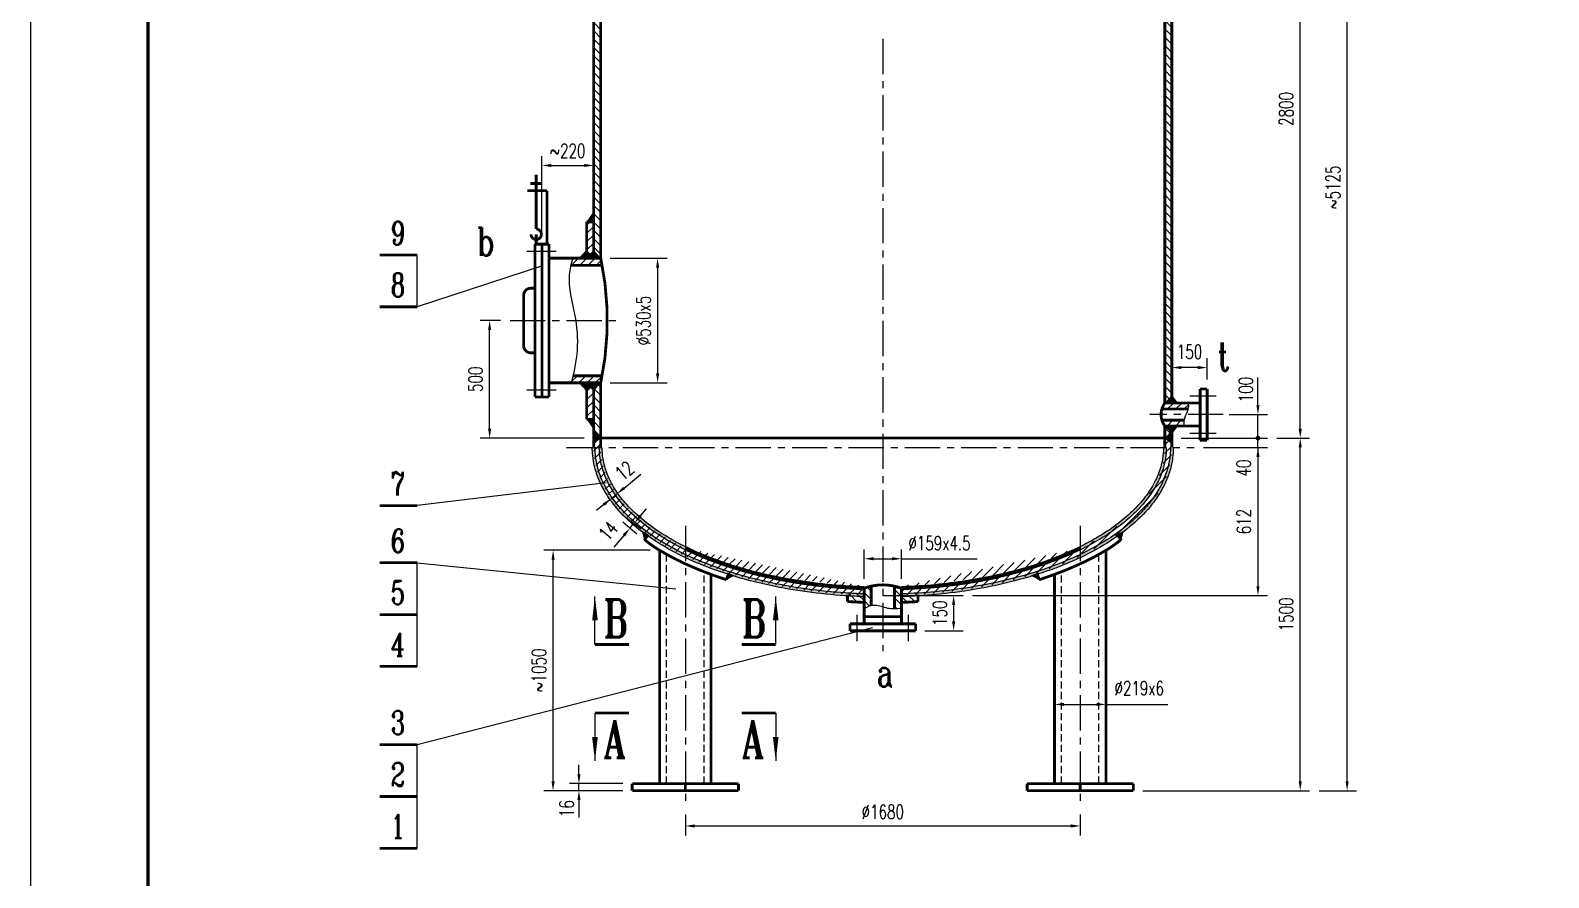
# Model space of a CAD drawing. Extents: x 37280 to 54100, y -24210 to -11888.
# Drawn here: x 37280 to 43740, y -19172 to -15568 of the extents above; entities that cross this region are included whole.
import ezdxf

# ---------------------------------------------------------------- set-up
doc = ezdxf.new("R2010")
doc.units = 0
doc.header["$LTSCALE"] = 120
doc.header["$MEASUREMENT"] = 0
doc.linetypes.add('CENTER', pattern=[2, 1.25, -0.25, 0.25, -0.25])
doc.linetypes.add('HIDDEN', pattern=[0.375, 0.25, -0.125])
doc.layers.get('0').update_dxf_attribs({"linetype": 'CONTINUOUS'})
for name, color, linetype in [('1', 1, 'CENTER'), ('2', 2, 'HIDDEN'), ('4', 1, 'CENTER'), ('P4', 4, 'CONTINUOUS'), ('TAB', 7, 'CONTINUOUS')]:
    doc.layers.add(name, color=color, linetype=linetype)
doc.styles.add('R2', font='ROMANT', dxfattribs={"width": 0.7, "bigfont": 'HZTXT'})
doc.styles.add('RC', font='romanc', dxfattribs={"width": 0.7, "bigfont": 'hztxt'})
doc.styles.add('SD', font='romanc', dxfattribs={"width": 0.7, "bigfont": 'hztxt'})
pattern_1 = [(45, (0, -748.836), (-17.67767, 17.67767), [])]
pattern_2 = [(135, (0, -748.836), (-17.67767, -17.67767), [])]
pattern_3 = [(135, (0, -748.83601), (-0.08838834765, -0.08838834765), [])]

msp = doc.modelspace()

# ---------------------------------------------------------------- hatches: boundary and pattern name
h = msp.add_hatch()
h.set_pattern_fill('ANSI31', color=256, scale=200, angle=90, style=0)
h.set_pattern_definition(pattern_2)
h.paths.add_polyline_path([(39707, -14502.7), (39677, -14502.7), (39677, -14648.7), (39707, -14648.7)])
h.paths.add_polyline_path([(39677, -16537.7), (39707, -16537.7), (39707, -14756.7), (39677, -14756.7)])
h.paths.add_polyline_path([(39707, -17067.7), (39677, -17067.7), (39677, -17302.7), (39707, -17302.7)])
h.paths.add_polyline_path([(42137, -14851.7), (42107, -14851.7), (42107, -17153.7), (42137, -17153.7)])
h.paths.add_polyline_path([(42137, -17251.7), (42107, -17251.7), (42107, -17302.7), (42137, -17302.7)])
h.paths.add_polyline_path([(42137, -14502.7), (42107, -14502.7), (42107, -14753.7), (42137, -14753.7)])
h = msp.add_hatch()
h.set_pattern_fill('ANSI31', color=256, scale=200, style=0)
h.set_pattern_definition(pattern_1)
h.paths.add_polyline_path([(39677, -16382.7), (39647, -16382.7), (39647, -16537.7), (39677, -16537.7)])
h.paths.add_polyline_path([(39647, -17222.7), (39677, -17222.7), (39677, -17067.7), (39647, -17067.7)])
h = msp.add_hatch()
h.set_pattern_fill('ANSI31', color=256, scale=200, style=0)
h.set_pattern_definition(pattern_1)
edge = h.paths.add_edge_path()
edge.add_arc((38464.1, -16802.7), 1270.8, 10.65687, 12.03648)
edge.add_line((39707, -16537.7), (39587.7, -16537.7))
edge.add_spline(control_points=[(39587.7, -16537.7), (39584.6, -16547.7), (39581.7, -16557.7), (39579.4, -16567.7)], knot_values=[44.507572, 44.507572, 44.507572, 44.507572, 75.528547, 75.528547, 75.528547, 75.528547], degree=3, periodic=0)
edge.add_line((39579.4, -16567.7), (39713, -16567.7))
edge = h.paths.add_edge_path()
edge.add_arc((38464.1, -16802.7), 1270.8, 347.96352, 349.34313)
edge.add_line((39713, -17037.7), (39588.9, -17037.7))
edge.add_spline(control_points=[(39588.9, -17037.7), (39586.6, -17047.8), (39584.2, -17057.8), (39581.6, -17067.7)], knot_values=[550.401889, 550.401889, 550.401889, 550.401889, 581.087431, 581.087431, 581.087431, 581.087431], degree=3, periodic=0)
edge.add_line((39581.6, -17067.7), (39707, -17067.7))
h = msp.add_hatch()
h.set_pattern_fill('ANSI31', color=256, scale=200, style=0)
h.set_pattern_definition(pattern_1)
edge = h.paths.add_edge_path()
edge.add_spline(control_points=[(42205.8, -17178.7), (42207.5, -17170.6), (42207.4, -17162.2), (42206.4, -17153.7)], knot_values=[34.196112, 34.196112, 34.196112, 34.196112, 59.743914, 59.743914, 59.743914, 59.743914], degree=3, periodic=0)
edge.add_line((42206.4, -17153.7), (42107, -17153.7))
edge.add_arc((42173.7, -17202.7), 82.8, 143.71663, 163.15096)
edge.add_line((42094.5, -17178.7), (42205.8, -17178.7))
edge = h.paths.add_edge_path()
edge.add_line((42188.5, -17226.7), (42094.5, -17226.7))
edge.add_arc((42173.7, -17202.7), 82.8, 196.84904, 216.28337)
edge.add_line((42107, -17251.7), (42188.7, -17251.7))
edge.add_spline(control_points=[(42188.7, -17251.7), (42187.4, -17243.3), (42187.2, -17234.9), (42188.5, -17226.7)], knot_values=[111.216117, 111.216117, 111.216117, 111.216117, 137.012131, 137.012131, 137.012131, 137.012131], degree=3, periodic=0)
h = msp.add_hatch()
h.set_pattern_fill('ANSI31', color=256, scale=200, style=0)
h.set_pattern_definition(pattern_1)
edge = h.paths.add_edge_path()
edge.add_ellipse((40907, -17342.7), major_axis=(-1200, 0), ratio=0.5, start_angle=0, end_angle=45.573, ccw=False)
edge.add_line((39707, -17342.7), (39677, -17342.7))
edge.add_spline(control_points=[(39677, -17342.7), (39677, -17354.2), (39677.6, -17365.7), (39681, -17398.7), (39685.4, -17420.1), (39698.2, -17462.5), (39706.6, -17483.4), (39727.4, -17524.4), (39739.8, -17544.5), (39772.7, -17590.1), (39794.7, -17615.2), (39844.6, -17663.5), (39872.5, -17686.7), (39905.1, -17710.3), (39907.2, -17711.8), (39909.3, -17713.3)], knot_values=[5.668465, 5.668465, 5.668465, 5.668465, 5.720674, 5.720674, 5.818796, 5.818796, 5.916918, 5.916918, 6.015039, 6.015039, 6.144754, 6.144754, 6.274468, 6.274468, 6.283185, 6.283185, 6.283185, 6.283185], degree=3, periodic=0)
edge.add_spline(control_points=[(39909.3, -17713.3), (39938.2, -17733.7), (39969.4, -17753.2), (40023.4, -17783), (40044.8, -17794), (40067, -17804.5)], knot_values=[5.472858, 5.472858, 5.472858, 5.472858, 5.593855, 5.593855, 5.668465, 5.668465, 5.668465, 5.668465], degree=3, periodic=0)
edge.add_line((40067, -17804.5), (40067, -17771.2))
edge = h.paths.add_edge_path()
edge.add_spline(control_points=[(41057, -17968.1), (41088.7, -17966.1), (41120.2, -17963.5), (41203, -17955), (41253.8, -17948.1), (41353.3, -17930.9), (41402, -17920.7), (41496.3, -17897.2), (41542, -17883.9), (41629.8, -17854.4), (41671.8, -17838.2), (41723.6, -17815.4), (41735.4, -17810), (41747, -17804.5)], knot_values=[3.95192, 3.95192, 3.95192, 3.95192, 4.03079, 4.03079, 4.160504, 4.160504, 4.290219, 4.290219, 4.419933, 4.419933, 4.549647, 4.549647, 4.588625, 4.588625, 4.588625, 4.588625], degree=3, periodic=0)
edge.add_line((41747, -17804.5), (41747, -17771.2))
edge.add_ellipse((40907, -17342.7), major_axis=(-1200, 0), ratio=0.5, start_angle=93.79863, end_angle=134.427, ccw=False)
edge.add_line((40986.5, -17941.4), (40986.5, -17971.4))
edge.add_spline(control_points=[(40986.5, -17971.4), (40989.5, -17971.3), (40992.5, -17971.2), (41016, -17970.4), (41036.5, -17969.4), (41057, -17968.1)], knot_values=[4.588625, 4.588625, 4.588625, 4.588625, 4.596068, 4.596068, 4.646911, 4.646911, 4.646911, 4.646911], degree=3, periodic=0)
edge = h.paths.add_edge_path()
edge.add_spline(control_points=[(41747, -17804.5), (41773.9, -17791.7), (41799.7, -17778.3), (41859.5, -17744.2), (41892.2, -17722.9), (41946.9, -17682), (41969.8, -17662.8), (42011.5, -17623), (42030.3, -17602.4), (42063.7, -17560.1), (42078.2, -17538.3), (42098, -17502.2), (42104.8, -17488.1), (42116.4, -17459.6), (42121.2, -17445.2), (42129.1, -17416.2), (42132, -17401.6), (42136, -17372.2), (42137, -17357.5), (42137, -17342.7)], knot_values=[3.141593, 3.141593, 3.141593, 3.141593, 3.232329, 3.232329, 3.362043, 3.362043, 3.469339, 3.469339, 3.576635, 3.576635, 3.683931, 3.683931, 3.750928, 3.750928, 3.817925, 3.817925, 3.884922, 3.884922, 3.95192, 3.95192, 3.95192, 3.95192], degree=3, periodic=0)
edge.add_line((42137, -17342.7), (42107, -17342.7))
edge.add_ellipse((40907, -17342.7), major_axis=(-1200, 0), ratio=0.5, start_angle=134.427, end_angle=180, ccw=False)
edge.add_line((41747, -17771.2), (41747, -17804.5))
h.paths.add_polyline_path([(42137, -17302.7), (42107, -17302.7), (42107, -17342.7), (42137, -17342.7)])
h.paths.add_polyline_path([(39707, -17302.7), (39677, -17302.7), (39677, -17342.7), (39707, -17342.7)])
edge = h.paths.add_edge_path()
edge.add_ellipse((40907, -17342.7), major_axis=(-1200, 0), ratio=0.5, start_angle=45.573, end_angle=86.20137, ccw=False)
edge.add_line((40067, -17771.2), (40067, -17804.5))
edge.add_spline(control_points=[(40067, -17804.5), (40083.3, -17812.3), (40100.1, -17819.9), (40157.6, -17844.4), (40200.1, -17860.2), (40246.6, -17875.3), (40248.9, -17876), (40251.1, -17876.7)], knot_values=[5.281558, 5.281558, 5.281558, 5.281558, 5.336662, 5.336662, 5.466377, 5.466377, 5.472858, 5.472858, 5.472858, 5.472858], degree=3, periodic=0)
edge.add_spline(control_points=[(40251.1, -17876.7), (40293.4, -17890.2), (40337.2, -17902.4), (40430, -17924.6), (40478.9, -17934.4), (40578.9, -17950.8), (40630, -17957.3), (40706.6, -17964.6), (40731.7, -17966.5), (40757, -17968.1)], knot_values=[4.836153, 4.836153, 4.836153, 4.836153, 4.959385, 4.959385, 5.0891, 5.0891, 5.218814, 5.218814, 5.281558, 5.281558, 5.281558, 5.281558], degree=3, periodic=0)
edge.add_spline(control_points=[(40757, -17968.1), (40780.4, -17969.6), (40803.9, -17970.7), (40827.5, -17971.4)], knot_values=[4.777867, 4.777867, 4.777867, 4.777867, 4.836153, 4.836153, 4.836153, 4.836153], degree=3, periodic=0)
edge.add_line((40827.5, -17971.4), (40827.5, -17941.4))
h = msp.add_hatch()
h.set_pattern_fill('ANSI31', color=256, angle=90, style=0)
h.set_pattern_definition(pattern_3)
edge = h.paths.add_edge_path()
edge.add_spline(control_points=[(40067, -17764.5), (40064.3, -17763.2), (40061.6, -17761.9), (40022.2, -17742.1), (39987.9, -17722.4), (39924.7, -17681), (39895.9, -17659.3), (39848.3, -17617.9), (39828.7, -17598.4), (39793.9, -17558.4), (39778.8, -17538), (39753, -17496.6), (39742.5, -17475.5), (39726.1, -17433), (39720.2, -17411.5), (39714.2, -17374.3), (39713, -17358.5), (39713, -17342.7)], knot_values=[5.490888, 5.490888, 5.490888, 5.490888, 5.500348, 5.500348, 5.631308, 5.631308, 5.762267, 5.762267, 5.872382, 5.872382, 5.982496, 5.982496, 6.09261, 6.09261, 6.202724, 6.202724, 6.283185, 6.283185, 6.283185, 6.283185], degree=3, periodic=0)
edge.add_line((39713, -17342.7), (39701, -17342.7))
edge.add_spline(control_points=[(39701, -17342.7), (39701, -17349.8), (39701.2, -17357), (39703.2, -17386), (39707.1, -17408), (39719.6, -17451.5), (39728.2, -17473.1), (39752.4, -17520.2), (39769.1, -17545.7), (39808.9, -17595.2), (39832.1, -17619.3), (39884.5, -17665.6), (39913.7, -17687.9), (39977.6, -17730.3), (40012.4, -17750.4), (40055.3, -17772.2), (40061.1, -17775.1), (40067, -17777.9)], knot_values=[5.484725, 5.484725, 5.484725, 5.484725, 5.519548, 5.519548, 5.627464, 5.627464, 5.735381, 5.735381, 5.867256, 5.867256, 5.999131, 5.999131, 6.131005, 6.131005, 6.26288, 6.26288, 6.283185, 6.283185, 6.283185, 6.283185], degree=3, periodic=0)
edge.add_line((40067, -17777.9), (40067, -17764.5))
edge = h.paths.add_edge_path()
edge.add_spline(control_points=[(40067, -17797.9), (40054.9, -17792.1), (40043.1, -17786.3), (39993.5, -17760.5), (39958, -17739.4), (39892.8, -17694.9), (39863, -17671.5), (39809.8, -17622.5), (39786.4, -17597), (39746.3, -17544.3), (39729.6, -17517.1), (39708.5, -17472), (39701.9, -17454.4), (39691.3, -17418.3), (39687.4, -17399.8), (39683.7, -17368.4), (39683, -17355.6), (39683, -17342.7)], knot_values=[5.475771, 5.475771, 5.475771, 5.475771, 5.516595, 5.516595, 5.650909, 5.650909, 5.785224, 5.785224, 5.919538, 5.919538, 6.053852, 6.053852, 6.137443, 6.137443, 6.223871, 6.223871, 6.283185, 6.283185, 6.283185, 6.283185], degree=3, periodic=0)
edge.add_line((39683, -17342.7), (39671, -17342.7))
edge.add_spline(control_points=[(39671, -17342.7), (39671, -17354.3), (39671.6, -17365.9), (39674.3, -17392.9), (39677, -17408.3), (39684.4, -17438.9), (39689.2, -17454), (39702.4, -17488.3), (39711.5, -17507.3), (39735.1, -17548.5), (39750.4, -17570.6), (39785.3, -17613.4), (39805, -17634.2), (39850.6, -17676.5), (39877.1, -17697.8), (39905.8, -17718.2)], knot_values=[5.668465, 5.668465, 5.668465, 5.668465, 5.720179, 5.720179, 5.789334, 5.789334, 5.858489, 5.858489, 5.947526, 5.947526, 6.055575, 6.055575, 6.163624, 6.163624, 6.283185, 6.283185, 6.283185, 6.283185], degree=3, periodic=0)
edge.add_spline(control_points=[(39905.8, -17718.2), (39909.5, -17720.7), (39913.1, -17723.3), (39949.9, -17748.5), (39985.8, -17769.9), (40038.2, -17797.2), (40052.4, -17804.3), (40067, -17811.2)], knot_values=[5.469982, 5.469982, 5.469982, 5.469982, 5.485109, 5.485109, 5.619797, 5.619797, 5.668465, 5.668465, 5.668465, 5.668465], degree=3, periodic=0)
edge.add_line((40067, -17811.2), (40067, -17797.9))
edge = h.paths.add_edge_path()
edge.add_spline(control_points=[(40827.5, -17965.4), (40800.4, -17964.6), (40773.5, -17963.2), (40692.9, -17957.8), (40639.5, -17952.4), (40534.8, -17938.1), (40483.3, -17929.2), (40383.2, -17907.9), (40334.6, -17895.6), (40240.9, -17867.8), (40195.9, -17852.3), (40123.2, -17823.6), (40094.5, -17811.1), (40067, -17797.9)], knot_values=[4.778029, 4.778029, 4.778029, 4.778029, 4.845024, 4.845024, 4.979338, 4.979338, 5.113652, 5.113652, 5.247966, 5.247966, 5.382281, 5.382281, 5.475771, 5.475771, 5.475771, 5.475771], degree=3, periodic=0)
edge.add_line((40067, -17797.9), (40067, -17811.2))
edge.add_spline(control_points=[(40067, -17811.2), (40092.7, -17823.3), (40119.4, -17834.9), (40179.9, -17859), (40214, -17871.2), (40249.3, -17882.4)], knot_values=[5.281559, 5.281559, 5.281559, 5.281559, 5.367578, 5.367578, 5.469982, 5.469982, 5.469982, 5.469982], degree=3, periodic=0)
edge.add_spline(control_points=[(40249.3, -17882.4), (40260.4, -17886), (40271.6, -17889.5), (40330.2, -17906.9), (40379.3, -17919.3), (40480.2, -17940.8), (40532.1, -17949.8), (40637.7, -17964.3), (40691.4, -17969.8), (40749.4, -17973.6), (40753.2, -17973.9), (40757, -17974.1)], knot_values=[4.835845, 4.835845, 4.835845, 4.835845, 4.868129, 4.868129, 5.002817, 5.002817, 5.137505, 5.137505, 5.272193, 5.272193, 5.281559, 5.281559, 5.281559, 5.281559], degree=3, periodic=0)
edge.add_spline(control_points=[(40757, -17974.1), (40780.3, -17975.6), (40803.8, -17976.7), (40827.3, -17977.4)], knot_values=[4.777867, 4.777867, 4.777867, 4.777867, 4.835845, 4.835845, 4.835845, 4.835845], degree=3, periodic=0)
edge.add_line((40827.5, -17977.4), (40827.5, -17965.4))
h = msp.add_hatch()
h.set_pattern_fill('ANSI31', color=256, angle=90, style=0)
h.set_pattern_definition(pattern_3)
edge = h.paths.add_edge_path(flags=17)
edge.add_spline(control_points=[(41747, -17777.9), (41772.8, -17765.3), (41797.4, -17752.2), (41848.5, -17722.4), (41874.5, -17705.5), (41922.7, -17670.6), (41945, -17652.4), (41985.7, -17615), (42004, -17595.7), (42036.7, -17556.3), (42050.9, -17536.1), (42075.2, -17495.1), (42085.1, -17474.2), (42100.6, -17432), (42106.2, -17410.6), (42111.8, -17373.7), (42113, -17358.2), (42113, -17342.7)], knot_values=[3.141593, 3.141593, 3.141593, 3.141593, 3.231218, 3.231218, 3.336692, 3.336692, 3.442166, 3.442166, 3.547639, 3.547639, 3.653113, 3.653113, 3.758587, 3.758587, 3.864061, 3.864061, 3.940053, 3.940053, 3.940053, 3.940053], degree=3, periodic=0)
edge.add_line((42113, -17342.7), (42101, -17342.7))
edge.add_spline(control_points=[(42101, -17342.7), (42101, -17359.2), (42099.6, -17375.7), (42093.1, -17414.2), (42086.8, -17436.2), (42069.4, -17479.8), (42058.2, -17501.4), (42031, -17543.9), (42015, -17564.8), (41978.2, -17605.5), (41957.5, -17625.4), (41911.7, -17664), (41886.6, -17682.6), (41832.3, -17718.4), (41803, -17735.6), (41763.8, -17756.1), (41755.4, -17760.4), (41747, -17764.5)], knot_values=[3.141593, 3.141593, 3.141593, 3.141593, 3.225649, 3.225649, 3.338707, 3.338707, 3.451766, 3.451766, 3.564825, 3.564825, 3.677883, 3.677883, 3.790942, 3.790942, 3.904001, 3.904001, 3.93389, 3.93389, 3.93389, 3.93389], degree=3, periodic=0)
edge.add_line((41747, -17764.5), (41747, -17777.9))
edge = h.paths.add_edge_path()
edge.add_spline(control_points=[(42131, -17342.7), (42131, -17357.5), (42129.9, -17372.2), (42125.3, -17406.1), (42121, -17425.2), (42109, -17462.9), (42101.4, -17481.6), (42082.9, -17518.3), (42072, -17536.4), (42047.3, -17571.9), (42033.4, -17589.2), (42002.7, -17623.1), (41985.9, -17639.7), (41942.5, -17678.2), (41914.5, -17699.7), (41853.6, -17740.7), (41820.7, -17760.2), (41773, -17785.1), (41760.1, -17791.6), (41747, -17797.9)], knot_values=[3.141593, 3.141593, 3.141593, 3.141593, 3.209785, 3.209785, 3.298956, 3.298956, 3.388126, 3.388126, 3.477297, 3.477297, 3.566467, 3.566467, 3.655637, 3.655637, 3.779962, 3.779962, 3.904287, 3.904287, 3.949007, 3.949007, 3.949007, 3.949007], degree=3, periodic=0)
edge.add_line((41747, -17797.9), (41747, -17811.2))
edge.add_spline(control_points=[(41747, -17811.2), (41781.9, -17794.6), (41815.1, -17777), (41886.6, -17734.2), (41923.6, -17708.3), (41989.9, -17653.6), (42019.1, -17624.7), (42057.2, -17578.5), (42069.3, -17562), (42090.8, -17528.5), (42100.2, -17511.4), (42116.4, -17476.6), (42123.2, -17458.9), (42133.8, -17423.2), (42137.6, -17405.1), (42142, -17372.3), (42143, -17357.5), (42143, -17342.7)], knot_values=[3.141593, 3.141593, 3.141593, 3.141593, 3.25854, 3.25854, 3.410934, 3.410934, 3.563328, 3.563328, 3.644709, 3.644709, 3.72609, 3.72609, 3.807471, 3.807471, 3.888852, 3.888852, 3.954797, 3.954797, 3.954797, 3.954797], degree=3, periodic=0)
edge.add_line((42143, -17342.7), (42131, -17342.7))
edge = h.paths.add_edge_path()
edge.add_line((41747, -17811.2), (41747, -17797.9))
edge.add_spline(control_points=[(41747, -17797.9), (41723.5, -17809.1), (41699.2, -17819.9), (41634.9, -17846.1), (41593.7, -17860.8), (41508.2, -17887.6), (41463.9, -17899.6), (41372.6, -17920.8), (41325.6, -17930), (41229.9, -17945.4), (41181.1, -17951.6), (41083.7, -17960.8), (41035.2, -17963.8), (40986.5, -17965.4)], knot_values=[3.949007, 3.949007, 3.949007, 3.949007, 4.028611, 4.028611, 4.152936, 4.152936, 4.277261, 4.277261, 4.401585, 4.401585, 4.52591, 4.52591, 4.646749, 4.646749, 4.646749, 4.646749], degree=3, periodic=0)
edge.add_line((40986.5, -17965.4), (40986.5, -17972.7))
edge.add_line((40986.5, -17972.7), (41077.5, -17972.7))
edge.add_spline(control_points=[(41077.5, -17972.7), (41096.6, -17971.4), (41115.5, -17969.8), (41188.2, -17962.9), (41241.2, -17956), (41340.8, -17939.4), (41387.6, -17929.9), (41478.5, -17908.2), (41522.7, -17895.9), (41617.7, -17865.5), (41667.7, -17846.6), (41725.6, -17821.1), (41736.4, -17816.2), (41747, -17811.2)], knot_values=[3.954797, 3.954797, 3.954797, 3.954797, 4.002164, 4.002164, 4.136762, 4.136762, 4.260418, 4.260418, 4.384073, 4.384073, 4.536467, 4.536467, 4.571913, 4.571913, 4.571913, 4.571913], degree=3, periodic=0)
h.paths.add_polyline_path([(40992.2, -17705), (41304.2, -17705), (41304.2, -17795), (40992.2, -17795)], flags=9)
h = msp.add_hatch()
h.set_pattern_fill('ANSI31', color=256, angle=90, style=0)
h.set_pattern_definition(pattern_3)
edge = h.paths.add_edge_path()
edge.add_spline(control_points=[(40827.5, -17935.4), (40800.9, -17934.5), (40774.4, -17933.2), (40696.2, -17928), (40644.9, -17922.8), (40544.1, -17909.2), (40494.5, -17900.7), (40398.1, -17880.6), (40351.2, -17869), (40260.9, -17842.8), (40217.5, -17828.2), (40137.9, -17797.5), (40101.4, -17781.5), (40067, -17764.5)], knot_values=[4.778854, 4.778854, 4.778854, 4.778854, 4.84555, 4.84555, 4.97651, 4.97651, 5.107469, 5.107469, 5.238429, 5.238429, 5.369389, 5.369389, 5.490888, 5.490888, 5.490888, 5.490888], degree=3, periodic=0)
edge.add_line((40067, -17764.5), (40067, -17777.9))
edge.add_spline(control_points=[(40067, -17777.9), (40099.1, -17793.6), (40132.9, -17808.3), (40210.1, -17838.3), (40254.1, -17853.2), (40345.5, -17879.9), (40392.9, -17891.7), (40490.5, -17912.2), (40540.6, -17920.8), (40642.7, -17934.7), (40694.7, -17939.9), (40773.7, -17945.2), (40800.5, -17946.5), (40827.3, -17947.4)], knot_values=[4.778688, 4.778688, 4.778688, 4.778688, 4.890257, 4.890257, 5.022132, 5.022132, 5.154007, 5.154007, 5.285881, 5.285881, 5.417756, 5.417756, 5.484725, 5.484725, 5.484725, 5.484725], degree=3, periodic=0)
edge.add_line((40827.5, -17947.4), (40827.5, -17935.4))
h = msp.add_hatch()
h.set_pattern_fill('ANSI31', color=256, angle=90, style=0)
h.set_pattern_definition(pattern_3)
edge = h.paths.add_edge_path()
edge.add_spline(control_points=[(40986.7, -17947.4), (41009.6, -17946.7), (41032.5, -17945.6), (41097.3, -17941.5), (41139, -17937.8), (41221.4, -17928.2), (41262.1, -17922.3), (41342, -17908.4), (41381.2, -17900.4), (41457.8, -17882.4), (41495.2, -17872.4), (41567.5, -17850.4), (41602.6, -17838.5), (41670, -17812.8), (41702.3, -17799.1), (41737.8, -17782.3), (41742.4, -17780.1), (41747, -17777.9)], knot_values=[3.940053, 3.940053, 3.940053, 3.940053, 3.997399, 3.997399, 4.102873, 4.102873, 4.208347, 4.208347, 4.31382, 4.31382, 4.419294, 4.419294, 4.524768, 4.524768, 4.630242, 4.630242, 4.64609, 4.64609, 4.64609, 4.64609], degree=3, periodic=0)
edge.add_line((41747, -17777.9), (41747, -17764.5))
edge.add_spline(control_points=[(41747, -17764.5), (41723.4, -17776.2), (41698.8, -17787.3), (41638.8, -17812.3), (41602.6, -17825.8), (41527.3, -17850.6), (41488.3, -17861.9), (41407.9, -17882.3), (41366.5, -17891.3), (41282, -17907.1), (41238.8, -17913.7), (41151.3, -17924.6), (41106.9, -17928.8), (41037, -17933.3), (41011.8, -17934.6), (40986.5, -17935.4)], knot_values=[3.93389, 3.93389, 3.93389, 3.93389, 4.017059, 4.017059, 4.130118, 4.130118, 4.243177, 4.243177, 4.356235, 4.356235, 4.469294, 4.469294, 4.582353, 4.582353, 4.645924, 4.645924, 4.645924, 4.645924], degree=3, periodic=0)
edge.add_line((40986.5, -17935.4), (40986.5, -17947.4))
h = msp.add_hatch()
h.set_pattern_fill('ANSI31', color=256, scale=200, angle=90, style=0)
h.set_pattern_definition(pattern_2)
edge = h.paths.add_edge_path()
edge.add_arc((40907, -18156.1), 228.9, 102.48969, 110.32428)
edge.add_line((40827.5, -17941.4), (40827.5, -18027.4))
edge.add_spline(control_points=[(40827.5, -18027.4), (40837.4, -18022.2), (40847.4, -18017.7), (40857.5, -18015.2)], knot_values=[18.769179, 18.769179, 18.769179, 18.769179, 50.775017, 50.775017, 50.775017, 50.775017], degree=3, periodic=0)
edge.add_line((40857.5, -18015.2), (40857.5, -17932.6))
edge = h.paths.add_edge_path()
edge.add_line((40956.5, -17972.7), (40956.5, -18028))
edge.add_spline(control_points=[(40956.5, -18028), (40966.4, -18027.8), (40976.4, -18026.6), (40986.5, -18025)], knot_values=[152.403739, 152.403739, 152.403739, 152.403739, 182.401681, 182.401681, 182.401681, 182.401681], degree=3, periodic=0)
edge.add_line((40986.5, -18025), (40986.5, -17972.7))
edge.add_line((40986.5, -17972.7), (40956.5, -17972.7))
h.paths.add_polyline_path([(40956.5, -17972.7), (40986.5, -17972.7), (40986.5, -17941.4, 0.034198), (40956.5, -17932.6)])
h = msp.add_hatch()
h.set_pattern_fill('ANSI31', color=256, scale=200, angle=90, style=0)
h.set_pattern_definition(pattern_2)
edge = h.paths.add_edge_path()
edge.add_spline(control_points=[(40827.5, -17971.4), (40803.9, -17970.7), (40780.4, -17969.6), (40757, -17968.1)], knot_values=[4.777867, 4.777867, 4.777867, 4.777867, 4.836153, 4.836153, 4.836153, 4.836153], degree=3, periodic=0)
edge.add_line((40757, -17968.1), (40757, -17998.2))
edge.add_arc((40906.9, -15551.9), 2450.8, 266.49131, 268.14134)
edge.add_line((40827.5, -18001.5), (40827.5, -17971.4))
h.paths.add_polyline_path([(41057, -17972.7), (40986.5, -17972.7), (40986.5, -18001.5, 0.007199), (41057, -17998.2)])
edge = h.paths.add_edge_path()
edge.add_spline(control_points=[(41057, -17968.1), (41036.5, -17969.4), (41016, -17970.4), (40992.5, -17971.2), (40989.5, -17971.3), (40986.5, -17971.4)], knot_values=[4.588625, 4.588625, 4.588625, 4.588625, 4.639469, 4.639469, 4.646911, 4.646911, 4.646911, 4.646911], degree=3, periodic=0)
edge.add_line((40986.5, -17971.4), (40986.5, -17972.7))
edge.add_line((40986.5, -17972.7), (41057, -17972.7))
edge.add_line((41057, -17972.7), (41057, -17968.1))

# ---------------------------------------------------------------- linework, layer by layer
for p, q in [((42882.5, -18762.7), (42882.5, -13711.6)), ((42683, -17262.7), (42683, -14542.7)), ((39707, -15570.3), (39707, -15600)), ((42107, -15570.3), (42107, -15600)), ((42107, -15570.3), (42107, -15600)), ((42137, -15596.1), (42137, -15600)), ((39457, -16437.7), (39457, -16103.1)), ((39497, -16143.1), (39637, -16143.1)), ((39677, -16342.7), (39677, -16103.1)), ((38926.6, -16744.7), (38926.6, -16524.3)), ((39459.8, -16569.8), (38926.6, -16744.7)), ((39747, -16537.7), (39989, -16537.7)), ((39949, -16577.7), (39949, -17027.7)), ((39281, -16802.7), (39194.4, -16802.7)), ((39234.4, -17262.7), (39234.4, -16842.7)), ((42137, -17053.7), (42137, -16962.8)), ((42287, -17053.7), (42287, -16962.8)), ((42247, -17002.8), (42177, -17002.8)), ((42503.2, -17162.7), (42503.2, -17044.8)), ((39747, -17067.7), (39989, -17067.7)), ((42380.7, -17202.7), (42543.2, -17202.7)), ((42503.2, -17342.7), (42503.2, -17202.7)), ((39637, -17302.7), (39194.4, -17302.7)), ((42177, -17302.7), (42543.2, -17302.7)), ((42177, -17302.7), (42543.2, -17302.7)), ((42583.2, -17302.7), (42723, -17302.7)), ((42583.2, -17302.7), (42723, -17302.7)), ((42272.1, -17342.7), (42543.2, -17342.7)), ((42272.1, -17342.7), (42543.2, -17342.7)), ((42503.2, -17342.7), (42503.2, -17468.8)), ((42683, -18762.7), (42683, -17342.7)), ((42503.2, -17382.7), (42503.2, -17422.7)), ((42503.2, -17382.7), (42503.2, -17932.7)), ((39729.9, -17492.5), (38926.6, -17589.9)), ((39806.2, -17515.3), (39877.8, -17456.9)), ((39751.5, -17560), (39775.2, -17540.6)), ((39720.5, -17585.3), (39689.5, -17610.5)), ((39774.4, -17594.7), (39773.3, -17593.6)), ((39876, -17634), (39902, -17603.6)), ((39861.3, -17711.8), (39801, -17660.2)), ((39877.9, -17688.6), (39813.3, -17642.5)), ((39830.5, -17687.3), (39848.3, -17665)), ((39805.4, -17716.6), (39762.4, -17766.8)), ((39917.5, -17780.2), (39464.3, -17780.2)), ((39504.3, -18762.7), (39504.3, -17820.2)), ((40827.5, -17901.4), (40827.5, -17776.1)), ((40867.5, -17816.1), (40946.5, -17816.1)), ((40986.5, -17901.4), (40986.5, -17776.1)), ((40986.5, -17816.1), (41309.2, -17816.1)), ((38926.6, -18273.9), (38926.6, -17833)), ((38926.6, -17833), (40027.1, -17943.9)), ((39682.4, -18180.8), (39682.4, -17977)), ((40451.5, -18180.8), (40451.5, -17977)), ((40911.7, -17972.7), (41248.5, -17972.7)), ((41208.5, -18012.7), (41208.5, -18082.7)), ((41288.5, -17972.7), (42543.2, -17972.7)), ((38926.6, -18606.7), (40862.9, -18108.8)), ((41086.5, -18122.7), (41248.5, -18122.7)), ((41637.5, -18414.3), (41637.5, -18395.7)), ((41856.5, -18414.3), (41856.5, -18395.7)), ((39682.4, -18472.4), (39682.4, -18676.2)), ((40451.5, -18472.4), (40451.5, -18676.2)), ((41677.5, -18435.7), (41816.5, -18435.7)), ((41856.5, -18435.7), (42119.8, -18435.7)), ((38926.6, -19047.6), (38926.6, -18606.7)), ((39614.3, -18732.7), (39614.3, -18692.7)), ((39801, -18772.7), (39574.3, -18772.7)), ((39614.3, -18802.7), (39614.3, -18772.7)), ((39801, -18802.7), (39464.3, -18802.7)), ((39801, -18802.7), (39574.3, -18802.7)), ((39614.3, -18842.7), (39614.3, -18916)), ((42013, -18802.7), (42723, -18802.7)), ((42763, -18802.7), (42922.5, -18802.7)), ((40067, -18903.6), (40067, -18992.6)), ((41747, -18903.6), (41747, -18992.6)), ((40107, -18952.6), (41707, -18952.6))]:
    msp.add_line(p, q)
at = {"const_width": 12}
for points in [[(39677, -14756.7), (39677, -16537.7)], [(39707, -14756.7), (39707, -16537.7)], [(42107, -14851.7), (42107, -17153.7)], [(42137, -14851.7), (42137, -17153.7)], [(39432.4, -16413.6), (39432.4, -16181.7)], [(39394.8, -16250.4), (39478.1, -16250.4)], [(39407.5, -16219.6), (39456.9, -16219.6)], [(39478.1, -16477.7), (39478.1, -16250.4)], [(39647, -16382.7), (39647, -16537.7)], [(39647, -16382.7), (39677, -16382.7)], [(39432.4, -16435.7), (39432.4, -16477.7)], [(39427, -16477.7), (39427, -17127.7)], [(39427, -16477.7), (39487, -16477.7)], [(39457, -16477.7), (39457, -17127.7)], [(39487, -16477.7), (39487, -17127.7)], [(39487, -16537.7), (39707, -16537.7)], [(39579.4, -16567.7), (39713, -16567.7)], [(39588.9, -17037.7), (39713, -17037.7)], [(39487, -17067.7), (39707, -17067.7)], [(39647, -17067.7), (39647, -17222.7)], [(39677, -17067.7), (39677, -17342.7)], [(39707, -17067.7), (39707, -17342.7)], [(42257, -17311.7), (42257, -17093.7)], [(42287, -17311.7), (42287, -17093.7)], [(39427, -17127.7), (39487, -17127.7)], [(42205.8, -17178.7), (42094.5, -17178.7)], [(42257, -17153.7), (42107, -17153.7)], [(39647, -17222.7), (39677, -17222.7)], [(42188.5, -17226.7), (42094.5, -17226.7)], [(42257, -17251.7), (42107, -17251.7)], [(42107, -17251.7), (42107, -17342.7)], [(42137, -17251.7), (42137, -17342.7)], [(39892, -17737.7), (39909.3, -17713.3)], [(41922, -17737.7), (41904.6, -17713.3)], [(39957.5, -18772.7), (39957.5, -17780.2)], [(41856.5, -18772.7), (41856.5, -17780.2)], [(40176.5, -18772.7), (40176.5, -17882.8)], [(40242, -17905.3), (40251.1, -17876.7)], [(41572, -17905.3), (41562.8, -17876.7)], [(41637.5, -18772.7), (41637.5, -17882.8)], [(40827.5, -17935.4), (40827.5, -18092.7)], [(40857.5, -17932.6), (40857.5, -18015.2)], [(40956.5, -17932.6), (40956.5, -18028)], [(40986.5, -17935.4), (40986.5, -18092.7)], [(40757, -17998.2), (40757, -17968.1)], [(40757, -17998.2), (40757, -17998.2)], [(41057, -17998.2), (41057, -17968.1)], [(40986.5, -18062.7), (40827.5, -18062.7)], [(41046.5, -18092.7), (40767.5, -18092.7)], [(40767.5, -18092.7), (40767.5, -18122.7)], [(41046.5, -18122.7), (40767.5, -18122.7)], [(41046.5, -18092.7), (41046.5, -18122.7)], [(39827.8, -18180.8), (39682.4, -18180.8)], [(40306.1, -18180.8), (40451.5, -18180.8)], [(39827.8, -18472.4), (39682.4, -18472.4)], [(40306.1, -18472.4), (40451.5, -18472.4)], [(41637.5, -18734.4), (41637.5, -18734.4)], [(41856.5, -18734.4), (41856.5, -18734.4)], [(39841, -18772.7), (40293, -18772.7)], [(39841, -18802.7), (39841, -18772.7)], [(39841, -18802.7), (40293, -18802.7)], [(40067, -18772.7), (40067, -18802.7)], [(40293, -18802.7), (40293, -18772.7)], [(41973, -18772.7), (41521, -18772.7)], [(41521, -18802.7), (41521, -18772.7)], [(41973, -18802.7), (41521, -18802.7)], [(41747, -18772.7), (41747, -18802.7)], [(41973, -18802.7), (41973, -18772.7)]]:
    msp.add_lwpolyline(points, dxfattribs=at)
for points in [[(39432.4, -16413.6, -2.414214), (39410.3, -16435.7, -1)], [(39707, -17067.7, 0.105426), (39707, -16537.7, -1.235701)], [(39427, -16665.3), (39409.7, -16665.3, 0.414214), (39379.1, -16695.9), (39379.1, -16802.7)], [(39427, -16940.2), (39409.7, -16940.2, -0.414214), (39379.1, -16909.5), (39379.1, -16802.7)], [(42107, -17251.7, -0.327656), (42107, -17153.7, -3.051983)], [(40242, -17905.3, -0.030462), (40067, -17837.7, -0.026742), (39957.5, -17780.2, -0.039847), (39893.8, -17735.1, -2.7571)], [(41572, -17905.3, 0.030462), (41747, -17837.7, 0.026742), (41856.5, -17780.2, 0.039847), (41920.1, -17735.1, 2.7571)], [(40986.5, -17941.4, 0.179246), (40827.5, -17941.4, 5.578915)], [(40827.5, -18001.5, -0.0072), (40757, -17998.2)], [(41057, -17998.2, -0.007199), (40986.5, -18001.5, -0.007199)]]:
    msp.add_lwpolyline(points, format="xyb", dxfattribs=at)
for points in [[(42287, -17093.7, 12, 12, 0), (42257, -17093.7, 12, 12, 0)], [(39677, -17302.7, 12, 12, 0), (42137, -17302.7, 12, 12, 0)], [(42287, -17311.7, 12, 12, 0), (42257, -17311.7, 12, 12, 0)], [(39682.4, -17977, 0, 24, 0), (39682.4, -18078.4, 24, 24, 0)], [(40451.5, -17977, 0, 24, 0), (40451.5, -18078.4, 24, 24, 0)], [(39682.4, -18676.2, 0, 24, 0), (39682.4, -18574.8, 24, 24, 0)], [(40451.5, -18676.2, 0, 24, 0), (40451.5, -18574.8, 24, 24, 0)]]:
    msp.add_lwpolyline(points, format="xyseb")
at = {"const_width": 10}
msp.add_lwpolyline([(42498.2, -17302.7, 1), (42508.2, -17302.7, 1)], format="xyb", close=True, dxfattribs=at)
for points, knots in [([(39587.7, -16537.7), (39580.4, -16561.1), (39561.1, -16639.4), (39600.6, -16770.8), (39614, -16925.9), (39593.2, -17022), (39581.6, -17067.7)], [44.507572, 44.507572, 44.507572, 44.507572, 117.179234, 286.797158, 440.488301, 581.087431, 581.087431, 581.087431, 581.087431]), ([(42205.7, -17148.7), (42207.5, -17160.2), (42208.3, -17184.5), (42186.2, -17218.4), (42187.1, -17243.9), (42189.6, -17256.7)], [29.201905, 29.201905, 29.201905, 29.201905, 63.296099, 103.201557, 142.074054, 142.074054, 142.074054, 142.074054]), ([(40827.3, -17977.4), (40800, -17976.5), (40772.7, -17975.2), (40691.4, -17969.8), (40637.7, -17964.3), (40532.1, -17949.8), (40480.2, -17940.8), (40379.3, -17919.3), (40330.2, -17906.9), (40235.7, -17878.8), (40190.2, -17863.1), (40103.8, -17828.7), (40062.7, -17810), (39985.8, -17769.9), (39949.9, -17748.5), (39883.8, -17703.2), (39853.6, -17679.3), (39805, -17634.2), (39785.3, -17613.4), (39750.4, -17570.6), (39735.1, -17548.5), (39711.5, -17507.3), (39702.4, -17488.3), (39689.2, -17454), (39684.4, -17438.9), (39677, -17408.3), (39674.3, -17392.9), (39671.6, -17365.9), (39671, -17354.3), (39671, -17342.7)], [4.777867, 4.777867, 4.777867, 4.777867, 4.845211, 4.845211, 4.979899, 4.979899, 5.114587, 5.114587, 5.249274, 5.249274, 5.383962, 5.383962, 5.51865, 5.51865, 5.653338, 5.653338, 5.788026, 5.788026, 5.896076, 5.896076, 6.004125, 6.004125, 6.093162, 6.093162, 6.162317, 6.162317, 6.231472, 6.231472, 6.283185, 6.283185, 6.283185, 6.283185]), ([(40827.6, -17965.4), (40800.6, -17964.6), (40773.6, -17963.2), (40692.9, -17957.8), (40639.5, -17952.4), (40534.8, -17938.1), (40483.3, -17929.2), (40383.2, -17907.9), (40334.6, -17895.6), (40240.9, -17867.8), (40195.9, -17852.3), (40110.2, -17818.4), (40069.6, -17800), (39993.5, -17760.5), (39958, -17739.4), (39892.8, -17694.9), (39863, -17671.5), (39809.8, -17622.5), (39786.4, -17597), (39746.3, -17544.3), (39729.6, -17517.1), (39708.5, -17472), (39701.9, -17454.4), (39691.3, -17418.3), (39687.4, -17399.8), (39683.7, -17368.4), (39683, -17355.6), (39683, -17342.7)], [4.777867, 4.777867, 4.777867, 4.777867, 4.845024, 4.845024, 4.979338, 4.979338, 5.113652, 5.113652, 5.247966, 5.247966, 5.382281, 5.382281, 5.516595, 5.516595, 5.650909, 5.650909, 5.785224, 5.785224, 5.919538, 5.919538, 6.053852, 6.053852, 6.137443, 6.137443, 6.223871, 6.223871, 6.283185, 6.283185, 6.283185, 6.283185]), ([(40827.3, -17947.4), (40800.5, -17946.5), (40773.7, -17945.2), (40694.7, -17939.9), (40642.7, -17934.7), (40540.6, -17920.8), (40490.5, -17912.2), (40392.9, -17891.7), (40345.5, -17879.9), (40254.1, -17853.2), (40210.1, -17838.3), (40126.5, -17805.8), (40086.8, -17788.2), (40012.4, -17750.4), (39977.6, -17730.3), (39913.7, -17687.9), (39884.5, -17665.6), (39832.1, -17619.3), (39808.9, -17595.2), (39769.1, -17545.7), (39752.4, -17520.2), (39728.2, -17473.1), (39719.6, -17451.5), (39707.1, -17408), (39703.2, -17386), (39701.2, -17357), (39701, -17349.8), (39701, -17342.7)], [4.778688, 4.778688, 4.778688, 4.778688, 4.845657, 4.845657, 4.977532, 4.977532, 5.109406, 5.109406, 5.241281, 5.241281, 5.373156, 5.373156, 5.50503, 5.50503, 5.636905, 5.636905, 5.76878, 5.76878, 5.900655, 5.900655, 6.032529, 6.032529, 6.140446, 6.140446, 6.248363, 6.248363, 6.283185, 6.283185, 6.283185, 6.283185]), ([(40827.7, -17935.4), (40801, -17934.5), (40774.5, -17933.2), (40696.2, -17928), (40644.9, -17922.8), (40544.1, -17909.2), (40494.5, -17900.7), (40398.1, -17880.6), (40351.2, -17869), (40260.9, -17842.8), (40217.5, -17828.2), (40134.9, -17796.3), (40095.7, -17779), (40022.2, -17742.1), (39987.9, -17722.4), (39924.7, -17681), (39895.9, -17659.3), (39848.3, -17617.9), (39828.7, -17598.4), (39793.9, -17558.4), (39778.8, -17538), (39753, -17496.6), (39742.5, -17475.5), (39726.1, -17433), (39720.2, -17411.5), (39714.2, -17374.3), (39713, -17358.5), (39713, -17342.7)], [4.778688, 4.778688, 4.778688, 4.778688, 4.84555, 4.84555, 4.97651, 4.97651, 5.107469, 5.107469, 5.238429, 5.238429, 5.369389, 5.369389, 5.500348, 5.500348, 5.631308, 5.631308, 5.762267, 5.762267, 5.872382, 5.872382, 5.982496, 5.982496, 6.09261, 6.09261, 6.202724, 6.202724, 6.283185, 6.283185, 6.283185, 6.283185]), ([(42131, -17342.7), (42131, -17357.5), (42129.9, -17372.2), (42125.3, -17406.1), (42121, -17425.2), (42109, -17462.9), (42101.4, -17481.6), (42082.9, -17518.3), (42072, -17536.4), (42047.3, -17571.9), (42033.4, -17589.2), (42002.7, -17623.1), (41985.9, -17639.7), (41942.5, -17678.2), (41914.5, -17699.7), (41853.6, -17740.7), (41820.7, -17760.2), (41750.6, -17796.9), (41713.3, -17814.1), (41634.9, -17846.1), (41593.7, -17860.8), (41508.2, -17887.6), (41463.9, -17899.6), (41372.6, -17920.8), (41325.6, -17930), (41229.9, -17945.4), (41181.1, -17951.6), (41083.6, -17960.8), (41035, -17963.8), (40986.3, -17965.4)], [3.141593, 3.141593, 3.141593, 3.141593, 3.209785, 3.209785, 3.298956, 3.298956, 3.388126, 3.388126, 3.477297, 3.477297, 3.566467, 3.566467, 3.655637, 3.655637, 3.779962, 3.779962, 3.904287, 3.904287, 4.028611, 4.028611, 4.152936, 4.152936, 4.277261, 4.277261, 4.401585, 4.401585, 4.52591, 4.52591, 4.646911, 4.646911, 4.646911, 4.646911]), ([(42101, -17342.7), (42101, -17359.2), (42099.6, -17375.7), (42093.1, -17414.2), (42086.8, -17436.2), (42069.4, -17479.8), (42058.2, -17501.4), (42031, -17543.9), (42015, -17564.8), (41978.2, -17605.5), (41957.5, -17625.4), (41911.7, -17664), (41886.6, -17682.6), (41832.3, -17718.4), (41803, -17735.6), (41740.9, -17768.1), (41708, -17783.5), (41638.8, -17812.3), (41602.6, -17825.8), (41527.3, -17850.6), (41488.3, -17861.9), (41407.9, -17882.3), (41366.5, -17891.3), (41282, -17907.1), (41238.8, -17913.7), (41151.3, -17924.6), (41106.9, -17928.8), (41036.9, -17933.3), (41011.6, -17934.6), (40986.3, -17935.4)], [3.141593, 3.141593, 3.141593, 3.141593, 3.225649, 3.225649, 3.338707, 3.338707, 3.451766, 3.451766, 3.564825, 3.564825, 3.677883, 3.677883, 3.790942, 3.790942, 3.904001, 3.904001, 4.017059, 4.017059, 4.130118, 4.130118, 4.243177, 4.243177, 4.356235, 4.356235, 4.469294, 4.469294, 4.582353, 4.582353, 4.64609, 4.64609, 4.64609, 4.64609]), ([(42143, -17342.7), (42143, -17357.5), (42142, -17372.3), (42137.6, -17405.1), (42133.8, -17423.2), (42123.2, -17458.9), (42116.4, -17476.6), (42100.2, -17511.4), (42090.8, -17528.5), (42069.3, -17562), (42057.2, -17578.5), (42019.1, -17624.7), (41989.9, -17653.6), (41923.6, -17708.3), (41886.6, -17734.2), (41805.6, -17782.7), (41761.6, -17805.2), (41667.7, -17846.6), (41617.7, -17865.5), (41522.7, -17895.9), (41478.5, -17908.2), (41387.6, -17929.9), (41340.8, -17939.4), (41241.2, -17956), (41188.2, -17962.9), (41085.6, -17972.7), (41036.2, -17975.8), (40986.6, -17977.4)], [3.141593, 3.141593, 3.141593, 3.141593, 3.207537, 3.207537, 3.288918, 3.288918, 3.370299, 3.370299, 3.45168, 3.45168, 3.533061, 3.533061, 3.685455, 3.685455, 3.837849, 3.837849, 3.990243, 3.990243, 4.142637, 4.142637, 4.266292, 4.266292, 4.389947, 4.389947, 4.524545, 4.524545, 4.646911, 4.646911, 4.646911, 4.646911]), ([(42113, -17342.7), (42113, -17358.2), (42111.8, -17373.7), (42106.2, -17410.6), (42100.6, -17432), (42085.1, -17474.2), (42075.2, -17495.1), (42050.9, -17536.1), (42036.7, -17556.3), (42004, -17595.7), (41985.7, -17615), (41945, -17652.4), (41922.7, -17670.6), (41874.5, -17705.5), (41848.5, -17722.4), (41793.3, -17754.6), (41764, -17770), (41702.3, -17799.1), (41670, -17812.8), (41602.6, -17838.5), (41567.5, -17850.4), (41495.2, -17872.4), (41457.8, -17882.4), (41381.2, -17900.4), (41342, -17908.4), (41262.1, -17922.3), (41221.4, -17928.2), (41139, -17937.8), (41097.3, -17941.5), (41032.5, -17945.6), (41009.6, -17946.7), (40986.7, -17947.4)], [3.141593, 3.141593, 3.141593, 3.141593, 3.217584, 3.217584, 3.323058, 3.323058, 3.428532, 3.428532, 3.534006, 3.534006, 3.63948, 3.63948, 3.744954, 3.744954, 3.850428, 3.850428, 3.955901, 3.955901, 4.061375, 4.061375, 4.166849, 4.166849, 4.272323, 4.272323, 4.377797, 4.377797, 4.483271, 4.483271, 4.588744, 4.588744, 4.64609, 4.64609, 4.64609, 4.64609]), ([(40827.5, -18027.4), (40843.2, -18019.1), (40875.5, -18006), (40928.7, -18031.1), (40966.3, -18028.2), (40986.5, -18025)], [18.769179, 18.769179, 18.769179, 18.769179, 69.383497, 122.229181, 182.401681, 182.401681, 182.401681, 182.401681])]:
    msp.add_open_spline(points, degree=3, knots=knots)
for points in [[(39497, -16136.4), (39497, -16149.8), (39457, -16143.1)], [(39637, -16136.4), (39637, -16149.8), (39677, -16143.1)], [(39647, -16382.7), (39677, -16382.7), (39677, -16337.4)], [(39613.2, -16537.7), (39677, -16537.7), (39647, -16500.7)], [(39643.2, -16537.7), (39707, -16537.7), (39677, -16500.7)], [(39942.4, -16577.7), (39955.7, -16577.7), (39949, -16537.7)], [(39227.7, -16842.7), (39241.1, -16842.7), (39234.4, -16802.7)], [(39942.4, -17027.7), (39955.7, -17027.7), (39949, -17067.7)], [(42177, -16996.1), (42177, -17009.4), (42137, -17002.8)], [(42247, -16996.1), (42247, -17009.4), (42287, -17002.8)], [(39613.2, -17067.7), (39677, -17067.7), (39647, -17104.7)], [(39643.2, -17067.7), (39707, -17067.7), (39677, -17104.7)], [(42107, -17152.5), (42137.4, -17119), (42162.3, -17152.4)], [(42496.5, -17162.7), (42509.9, -17162.7), (42503.2, -17202.7)], [(39647, -17222.7), (39677, -17222.7), (39677, -17268)], [(39227.7, -17262.7), (39241.1, -17262.7), (39234.4, -17302.7)], [(39677, -17268), (39707, -17302.7), (39677.3, -17330.5)], [(42107, -17253), (42137.4, -17286.5), (42162.3, -17253.1)], [(42137, -17268), (42107, -17302.7), (42136.6, -17330.5)], [(42676.4, -17262.7), (42689.7, -17262.7), (42683, -17302.7)], [(42676.4, -17342.7), (42689.7, -17342.7), (42683, -17302.7)], [(42496.5, -17382.7), (42509.9, -17382.7), (42503.2, -17342.7)], [(42496.5, -17382.7), (42509.9, -17382.7), (42503.2, -17342.7)], [(39716.2, -17580.1), (39724.7, -17590.4), (39751.5, -17560)], [(39802, -17510.1), (39810.4, -17520.5), (39775.2, -17540.6)], [(39870.9, -17629.7), (39881, -17638.4), (39850, -17664.4)], [(39800.3, -17712.2), (39810.4, -17720.9), (39831.4, -17686.2)], [(39892, -17737.7), (39909.2, -17712.4), (39881.3, -17696.1)], [(41922, -17737.7), (41904.7, -17712.4), (41932.6, -17696.1)], [(39497.6, -17820.2), (39511, -17820.2), (39504.3, -17780.2)], [(40867.5, -17809.4), (40867.5, -17822.7), (40827.5, -17816.1)], [(40946.5, -17809.4), (40946.5, -17822.7), (40986.5, -17816.1)], [(40241.1, -17906.4), (40251.6, -17876.4), (40277.9, -17887.6)], [(41572.8, -17906.4), (41562.3, -17876.4), (41536, -17887.6)], [(42496.5, -17932.7), (42509.9, -17932.7), (42503.2, -17972.7)], [(41201.8, -18012.7), (41215.1, -18012.7), (41208.5, -17972.7)], [(41201.8, -18082.7), (41215.1, -18082.7), (41208.5, -18122.7)], [(41677.5, -18429), (41677.5, -18442.3), (41637.5, -18435.7)], [(41816.5, -18429), (41816.5, -18442.3), (41856.5, -18435.7)], [(39497.6, -18762.7), (39511, -18762.7), (39504.3, -18802.7)], [(39607.7, -18732.7), (39621, -18732.7), (39614.3, -18772.7)], [(42676.4, -18762.7), (42689.7, -18762.7), (42683, -18802.7)], [(42875.8, -18762.7), (42889.1, -18762.7), (42882.5, -18802.7)], [(39607.7, -18842.7), (39621, -18842.7), (39614.3, -18802.7)], [(40107, -18945.9), (40107, -18959.3), (40067, -18952.6)], [(41707, -18945.9), (41707, -18959.3), (41747, -18952.6)]]:
    msp.add_solid(points)
at = {"layer": '1'}
for p, q in [((40907, -15604.2), (40907, -18209.2)), ((39560.9, -17342.7), (42232.1, -17342.7))]:
    msp.add_line(p, q, dxfattribs=at)
at = {"layer": '2'}
for p, q in [((39987.5, -18772.7), (39987.5, -17796.7)), ((41826.5, -18772.7), (41826.5, -17796.7)), ((40146.5, -18772.7), (40146.5, -17871.4)), ((41667.5, -18772.7), (41667.5, -17871.4))]:
    msp.add_line(p, q, dxfattribs=at)
at = {"layer": '4'}
for p, q in [((39392.1, -16507.7), (39517.1, -16507.7)), ((39321, -16802.7), (39791.5, -16802.7)), ((39392.1, -17097.7), (39517.1, -17097.7)), ((42213.4, -17123.7), (42325.8, -17123.7)), ((42355.6, -17202.7), (42042.9, -17202.7)), ((42213.4, -17281.7), (42325.8, -17281.7)), ((40067, -17675.9), (40067, -18863.6)), ((41747, -17675.9), (41747, -18863.6)), ((40797.5, -18166.3), (40797.5, -18053.9)), ((41016.5, -18166.3), (41016.5, -18053.9))]:
    msp.add_line(p, q, dxfattribs=at)
at = {"layer": 'P4', "const_width": 12}
for points in [[(38766.6, -16524.3), (38926.6, -16524.3)], [(38766.6, -16744.7), (38926.6, -16744.7)], [(38766.6, -17589.9), (38926.6, -17589.9)], [(38766.6, -17833), (38926.6, -17833)], [(38766.6, -18053.5), (38926.6, -18053.5)], [(38766.6, -18273.9), (38926.6, -18273.9)], [(38766.6, -18606.7), (38926.6, -18606.7)], [(38766.6, -18827.1), (38926.6, -18827.1)], [(38766.6, -19047.6), (38926.6, -19047.6)]]:
    msp.add_lwpolyline(points, dxfattribs=at)
at = {"layer": 'TAB'}
msp.add_line((37280.4, -11887.8), (37280.4, -23767.8), dxfattribs=at)
at = {"layer": 'TAB', "const_width": 14}
msp.add_lwpolyline([(37780.4, -23567.8), (53900.4, -23567.8), (53900.4, -12087.8), (37780.4, -12087.8)], close=True, dxfattribs=at)

# ---------------------------------------------------------------- texts
at = {"color": 3, "style": 'SD', "width": 0.7}
for s, p in [('b', (39179.5, -16526.9)), ('t', (42330.2, -17016)), ('a', (40880.8, -18360))]:
    msp.add_text(s, height=120, dxfattribs=at).set_placement(p)
at = {"style": 'R2', "width": 0.7}
for s, p in [('B', (39718.3, -18150)), ('B', (40306.2, -18150)), ('A', (39718.3, -18663.2)), ('A', (40306.2, -18663.2))]:
    msp.add_text(s, height=160, dxfattribs=at).set_placement(p)
at = {"char_height": 60, "attachment_point": 5, "style": 'RC'}
for s, insert, rotation in [('\\A1;2800', (42623, -15902.7), 90), ('\\A1;~5125', (42822.5, -16237.1), 90), ('%%C530x5', (39889, -16802.7), 90), ('\\A1;500', (39174.4, -17052.7), 90), ('\\A1;100', (42451.7, -17096.2), 90), ('\\A1;12', (39808.2, -17441.5), 39.21166), ('\\A1;40', (42442.4, -17430.4), 90), ('612', (42443.2, -17657.7), 90), ('\\A1;14', (39738.9, -17697.3), 49.45519), ('\\A1;150', (41149.5, -18047.7), 90), ('\\A1;1500', (42623, -18052.7), 90), ('\\A1;~1050', (39444.3, -18291.5), 90), ('\\A1;16', (39562.1, -18879.1), 90)]:
    msp.add_mtext(s, dxfattribs=dict(at, insert=insert, rotation=rotation))
for s, insert in [('\\A1;~220', (39566.3, -16080.6)), ('\\A1;150', (42212, -16935.5)), ('\\A1;%%C159x4.5', (41148.2, -17750)), ('\\A1;%%c219x6', (41998.1, -18366.4)), ('\\A1;%%c1680', (40907, -18892.6))]:
    msp.add_mtext(s, dxfattribs=dict(at, insert=insert))
at = {"layer": 'P4', "style": 'SD', "width": 0.7}
for s, p in [('9', (38814.1, -16480.9)), ('8', (38814.1, -16701.4)), ('7', (38814.1, -17546.6)), ('6', (38814.1, -17789.7)), ('5', (38814.1, -18010.1)), ('4', (38814.1, -18230.6)), ('3', (38814.1, -18563.3)), ('2', (38814.1, -18783.8)), ('1', (38814.1, -19004.3))]:
    msp.add_text(s, height=100, dxfattribs=at).set_placement(p)

doc.saveas('drawing.dxf')
